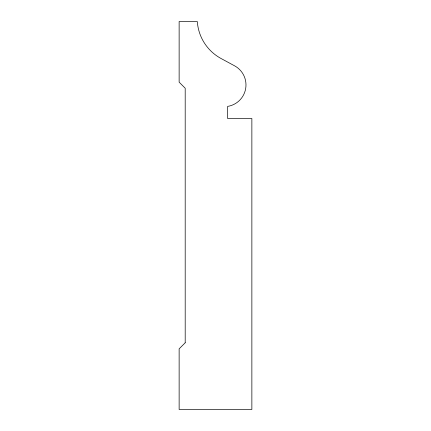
<?xml version="1.0" encoding="UTF-8"?>
<svg xmlns="http://www.w3.org/2000/svg" width="431" height="431" viewBox="0 0 431 431"><rect width="100%" height="100%" fill="white"/><g stroke="black" fill="none" stroke-linecap="round" stroke-linejoin="round"><path stroke-width="0.65" d="M185.195 342.78L179.134 348.841L179.134 409.45L251.866 409.45L251.866 118.525L227.622 118.525L227.622 106.403A21.728 21.728 0 0 0 234.588 65.824L221.081 58.524A45.508 45.508 0 0 1 197.317 21.55L179.134 21.55L179.134 82.159L185.195 88.22L185.195 342.78"/></g></svg>
